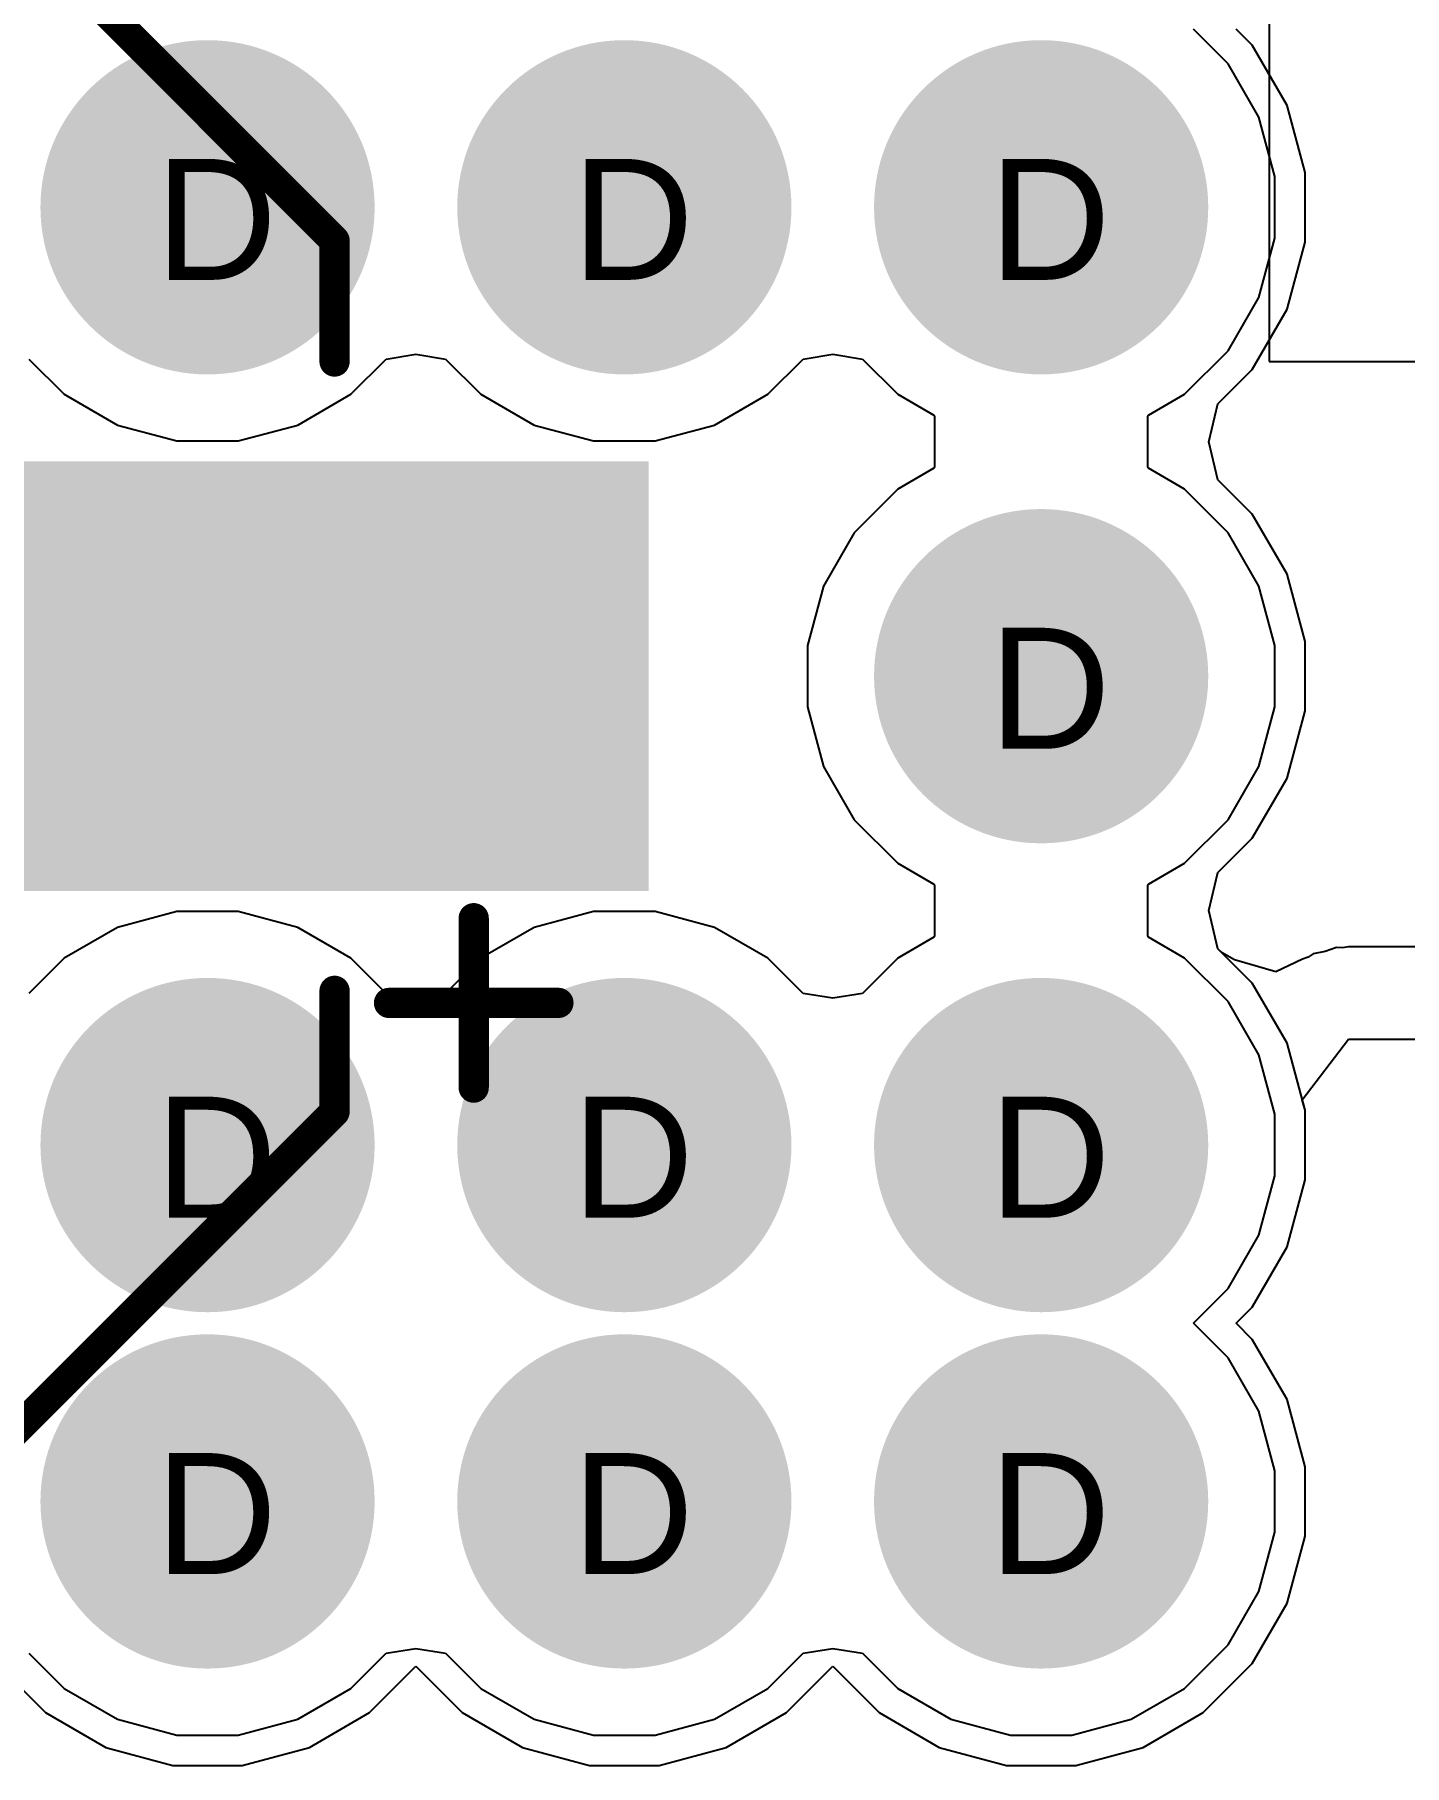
# Model space of a CAD drawing. Header units: inches. Extents: x 0 to 5379, y 0 to 5429.
# Drawn here: x 91.72 to 97.47, y 156.64 to 163.91 of the extents above; entities that cross this region are included whole.
import ezdxf

# ---------------------------------------------------------------- set-up
doc = ezdxf.new("R2010")
doc.units = ezdxf.units.IN
for name, color, linetype in [('Bottom Layer', 5, 'Continuous'), ('Bottom Solder', 6, 'Continuous'), ('Drill Drawing', 1, 'Continuous'), ('GND01', 16, 'Continuous'), ('GND02', 76, 'Continuous'), ('PWR', 156, 'Continuous'), ('SIG 01', 90, 'Continuous'), ('Top Layer', 1, 'Continuous'), ('Top Overlay', 2, 'Continuous'), ('Top Paste', 8, 'Continuous'), ('Top Solder', 216, 'Continuous'), ('Via Holes', 16, 'Continuous')]:
    doc.layers.add(name, color=color, linetype=linetype)
doc.styles.add('Arial', font='', dxfattribs={"height": 0.2})
doc.styles.get('Arial').set_extended_font_data('Arial')

# ---------------------------------------------------------------- blocks, each defined once
blk = doc.blocks.new('RVT1H470M0607_1082')
at = {"layer": 'Top Layer'}
for points in [[(-4.55, 0.8), (-1.05, 0.8), (-1.05, -0.8), (-4.55, -0.8)], [(1.05, 0.8), (4.55, 0.8), (4.55, -0.8), (1.05, -0.8)]]:
    blk.add_hatch(color=1, dxfattribs=at).paths.add_polyline_path(points)
at = {"layer": 'Top Paste'}
for points in [[(-4.55, 0.8), (-1.05, 0.8), (-1.05, -0.8), (-4.55, -0.8)], [(1.05, 0.8), (4.55, 0.8), (4.55, -0.8), (1.05, -0.8)]]:
    blk.add_hatch(color=8, dxfattribs=at).paths.add_polyline_path(points)
at = {"layer": 'Top Solder'}
for points in [[(-4.6516, 0.9016), (-0.9484, 0.9016), (-0.9484, -0.9016), (-4.6516, -0.9016)], [(0.9484, 0.9016), (4.6516, 0.9016), (4.6516, -0.9016), (0.9484, -0.9016)]]:
    blk.add_hatch(color=216, dxfattribs=at).paths.add_polyline_path(points)
at = {"layer": 'Top Overlay'}
for points in [[(-1.8348, 3.3274, 0.127, 0.127, 0), (-3.3334, 1.8288, 0.127, 0.127, 0)], [(3.3214, 3.3274, 0.127, 0.127, 0), (-1.8348, 3.3274, 0.127, 0.127, 0)], [(3.3214, 3.3274, 0.127, 0.127, 0), (3.3214, 1.1684, 0.127, 0.127, 0)], [(-3.3334, 1.8288, 0.127, 0.127, 0), (-3.3334, 1.3208, 0.127, 0.127, 0)], [(-3.9176, 1.7272, 0.127, 0.127, 0), (-3.9176, 1.016, 0.127, 0.127, 0)], [(-3.562, 1.3716, 0.127, 0.127, 0), (-4.2732, 1.3716, 0.127, 0.127, 0)], [(3.3214, -1.1684, 0.127, 0.127, 0), (3.3214, -3.3274, 0.127, 0.127, 0)], [(-3.3334, -1.3208, 0.127, 0.127, 0), (-3.3334, -1.8288, 0.127, 0.127, 0)], [(-1.8348, -3.3274, 0.127, 0.127, 0), (-3.3334, -1.8288, 0.127, 0.127, 0)], [(3.3214, -3.3274, 0.127, 0.127, 0), (-1.8348, -3.3274, 0.127, 0.127, 0)]]:
    blk.add_lwpolyline(points, format="xyseb", dxfattribs=at)
for points in [[(-1.8665, 3.3274, 0.0635, 0.0635, 1), (-1.803, 3.3274, 0.0635, 0.0635, 1)], [(-1.8665, 3.3274, 0.0635, 0.0635, 1), (-1.803, 3.3274, 0.0635, 0.0635, 1)], [(3.2897, 3.3274, 0.0635, 0.0635, 1), (3.3532, 3.3274, 0.0635, 0.0635, 1)], [(3.2897, 3.3274, 0.0635, 0.0635, 1), (3.3532, 3.3274, 0.0635, 0.0635, 1)], [(-3.3651, 1.8288, 0.0635, 0.0635, 1), (-3.3016, 1.8288, 0.0635, 0.0635, 1)], [(-3.3651, 1.8288, 0.0635, 0.0635, 1), (-3.3016, 1.8288, 0.0635, 0.0635, 1)], [(-3.9493, 1.7272, 0.0635, 0.0635, 1), (-3.8858, 1.7272, 0.0635, 0.0635, 1)], [(-4.3049, 1.3716, 0.0635, 0.0635, 1), (-4.2414, 1.3716, 0.0635, 0.0635, 1)], [(-3.5937, 1.3716, 0.0635, 0.0635, 1), (-3.5302, 1.3716, 0.0635, 0.0635, 1)], [(-3.3651, 1.3208, 0.0635, 0.0635, 1), (-3.3016, 1.3208, 0.0635, 0.0635, 1)], [(3.2897, 1.1684, 0.0635, 0.0635, 1), (3.3532, 1.1684, 0.0635, 0.0635, 1)], [(-3.9493, 1.016, 0.0635, 0.0635, 1), (-3.8858, 1.016, 0.0635, 0.0635, 1)], [(3.2897, -1.1684, 0.0635, 0.0635, 1), (3.3532, -1.1684, 0.0635, 0.0635, 1)], [(-3.3651, -1.3208, 0.0635, 0.0635, 1), (-3.3016, -1.3208, 0.0635, 0.0635, 1)], [(-3.3651, -1.8288, 0.0635, 0.0635, 1), (-3.3016, -1.8288, 0.0635, 0.0635, 1)], [(-3.3651, -1.8288, 0.0635, 0.0635, 1), (-3.3016, -1.8288, 0.0635, 0.0635, 1)], [(-1.8665, -3.3274, 0.0635, 0.0635, 1), (-1.803, -3.3274, 0.0635, 0.0635, 1)], [(-1.8665, -3.3274, 0.0635, 0.0635, 1), (-1.803, -3.3274, 0.0635, 0.0635, 1)], [(3.2897, -3.3274, 0.0635, 0.0635, 1), (3.3532, -3.3274, 0.0635, 0.0635, 1)], [(3.2897, -3.3274, 0.0635, 0.0635, 1), (3.3532, -3.3274, 0.0635, 0.0635, 1)]]:
    blk.add_lwpolyline(points, format="xyseb", close=True, dxfattribs=at)

msp = doc.modelspace()

# ---------------------------------------------------------------- hatches: boundary and pattern name
at = {"layer": 'Bottom Layer'}
h = msp.add_hatch(color=5, dxfattribs=at)
edge = h.paths.add_edge_path()
edge.add_arc((92.4437, 163.1822), 0.6, 0, 360)
h = msp.add_hatch(color=5, dxfattribs=at)
edge = h.paths.add_edge_path()
edge.add_arc((94.1937, 163.1822), 0.6, 0, 360)
h = msp.add_hatch(color=5, dxfattribs=at)
edge = h.paths.add_edge_path()
edge.add_arc((95.9437, 163.1822), 0.6, 0, 360)
h = msp.add_hatch(color=5, dxfattribs=at)
edge = h.paths.add_edge_path()
edge.add_arc((95.9437, 161.2138), 0.6, 0, 360)
h = msp.add_hatch(color=5, dxfattribs=at)
edge = h.paths.add_edge_path()
edge.add_arc((92.4437, 159.2454), 0.6, 0, 360)
h = msp.add_hatch(color=5, dxfattribs=at)
edge = h.paths.add_edge_path()
edge.add_arc((94.1937, 159.2454), 0.6, 0, 360)
h = msp.add_hatch(color=5, dxfattribs=at)
edge = h.paths.add_edge_path()
edge.add_arc((95.9437, 159.2454), 0.6, 0, 360)
h = msp.add_hatch(color=5, dxfattribs=at)
edge = h.paths.add_edge_path()
edge.add_arc((92.4437, 157.7494), 0.6, 0, 360)
h = msp.add_hatch(color=5, dxfattribs=at)
edge = h.paths.add_edge_path()
edge.add_arc((94.1937, 157.7494), 0.6, 0, 360)
h = msp.add_hatch(color=5, dxfattribs=at)
edge = h.paths.add_edge_path()
edge.add_arc((95.9437, 157.7494), 0.6, 0, 360)
at = {"layer": 'Bottom Solder'}
h = msp.add_hatch(color=6, dxfattribs=at)
edge = h.paths.add_edge_path()
edge.add_arc((92.4437, 163.1822), 0.7016, 0, 360)
h = msp.add_hatch(color=6, dxfattribs=at)
edge = h.paths.add_edge_path()
edge.add_arc((94.1937, 163.1822), 0.7016, 0, 360)
h = msp.add_hatch(color=6, dxfattribs=at)
edge = h.paths.add_edge_path()
edge.add_arc((95.9437, 163.1822), 0.7016, 0, 360)
h = msp.add_hatch(color=6, dxfattribs=at)
edge = h.paths.add_edge_path()
edge.add_arc((95.9437, 161.2138), 0.7016, 0, 360)
h = msp.add_hatch(color=6, dxfattribs=at)
edge = h.paths.add_edge_path()
edge.add_arc((92.4437, 159.2454), 0.7016, 0, 360)
h = msp.add_hatch(color=6, dxfattribs=at)
edge = h.paths.add_edge_path()
edge.add_arc((94.1937, 159.2454), 0.7016, 0, 360)
h = msp.add_hatch(color=6, dxfattribs=at)
edge = h.paths.add_edge_path()
edge.add_arc((95.9437, 159.2454), 0.7016, 0, 360)
h = msp.add_hatch(color=6, dxfattribs=at)
edge = h.paths.add_edge_path()
edge.add_arc((92.4437, 157.7494), 0.7016, 0, 360)
h = msp.add_hatch(color=6, dxfattribs=at)
edge = h.paths.add_edge_path()
edge.add_arc((94.1937, 157.7494), 0.7016, 0, 360)
h = msp.add_hatch(color=6, dxfattribs=at)
edge = h.paths.add_edge_path()
edge.add_arc((95.9437, 157.7494), 0.7016, 0, 360)
at = {"layer": 'GND01'}
h = msp.add_hatch(color=16, dxfattribs=at)
edge = h.paths.add_edge_path()
edge.add_arc((92.4437, 163.1822), 0.6, 0, 360)
h = msp.add_hatch(color=16, dxfattribs=at)
edge = h.paths.add_edge_path()
edge.add_arc((94.1937, 163.1822), 0.6, 0, 360)
h = msp.add_hatch(color=16, dxfattribs=at)
edge = h.paths.add_edge_path()
edge.add_arc((95.9437, 163.1822), 0.6, 0, 360)
h = msp.add_hatch(color=16, dxfattribs=at)
edge = h.paths.add_edge_path()
edge.add_arc((95.9437, 161.2138), 0.6, 0, 360)
h = msp.add_hatch(color=16, dxfattribs=at)
edge = h.paths.add_edge_path()
edge.add_arc((92.4437, 159.2454), 0.6, 0, 360)
h = msp.add_hatch(color=16, dxfattribs=at)
edge = h.paths.add_edge_path()
edge.add_arc((94.1937, 159.2454), 0.6, 0, 360)
h = msp.add_hatch(color=16, dxfattribs=at)
edge = h.paths.add_edge_path()
edge.add_arc((95.9437, 159.2454), 0.6, 0, 360)
h = msp.add_hatch(color=16, dxfattribs=at)
edge = h.paths.add_edge_path()
edge.add_arc((92.4437, 157.7494), 0.6, 0, 360)
h = msp.add_hatch(color=16, dxfattribs=at)
edge = h.paths.add_edge_path()
edge.add_arc((94.1937, 157.7494), 0.6, 0, 360)
h = msp.add_hatch(color=16, dxfattribs=at)
edge = h.paths.add_edge_path()
edge.add_arc((95.9437, 157.7494), 0.6, 0, 360)
at = {"layer": 'GND02'}
h = msp.add_hatch(color=76, dxfattribs=at)
edge = h.paths.add_edge_path()
edge.add_arc((92.4437, 163.1822), 0.6, 0, 360)
h = msp.add_hatch(color=76, dxfattribs=at)
edge = h.paths.add_edge_path()
edge.add_arc((94.1937, 163.1822), 0.6, 0, 360)
h = msp.add_hatch(color=76, dxfattribs=at)
edge = h.paths.add_edge_path()
edge.add_arc((95.9437, 163.1822), 0.6, 0, 360)
h = msp.add_hatch(color=76, dxfattribs=at)
edge = h.paths.add_edge_path()
edge.add_arc((95.9437, 161.2138), 0.6, 0, 360)
h = msp.add_hatch(color=76, dxfattribs=at)
edge = h.paths.add_edge_path()
edge.add_arc((92.4437, 159.2454), 0.6, 0, 360)
h = msp.add_hatch(color=76, dxfattribs=at)
edge = h.paths.add_edge_path()
edge.add_arc((94.1937, 159.2454), 0.6, 0, 360)
h = msp.add_hatch(color=76, dxfattribs=at)
edge = h.paths.add_edge_path()
edge.add_arc((95.9437, 159.2454), 0.6, 0, 360)
h = msp.add_hatch(color=76, dxfattribs=at)
edge = h.paths.add_edge_path()
edge.add_arc((92.4437, 157.7494), 0.6, 0, 360)
h = msp.add_hatch(color=76, dxfattribs=at)
edge = h.paths.add_edge_path()
edge.add_arc((94.1937, 157.7494), 0.6, 0, 360)
h = msp.add_hatch(color=76, dxfattribs=at)
edge = h.paths.add_edge_path()
edge.add_arc((95.9437, 157.7494), 0.6, 0, 360)
at = {"layer": 'PWR'}
h = msp.add_hatch(color=156, dxfattribs=at)
edge = h.paths.add_edge_path()
edge.add_arc((92.4437, 163.1822), 0.6, 0, 360)
h = msp.add_hatch(color=156, dxfattribs=at)
edge = h.paths.add_edge_path()
edge.add_arc((94.1937, 163.1822), 0.6, 0, 360)
h = msp.add_hatch(color=156, dxfattribs=at)
edge = h.paths.add_edge_path()
edge.add_arc((95.9437, 163.1822), 0.6, 0, 360)
h = msp.add_hatch(color=156, dxfattribs=at)
edge = h.paths.add_edge_path()
edge.add_arc((95.9437, 161.2138), 0.6, 0, 360)
h = msp.add_hatch(color=156, dxfattribs=at)
edge = h.paths.add_edge_path()
edge.add_arc((92.4437, 159.2454), 0.6, 0, 360)
h = msp.add_hatch(color=156, dxfattribs=at)
edge = h.paths.add_edge_path()
edge.add_arc((94.1937, 159.2454), 0.6, 0, 360)
h = msp.add_hatch(color=156, dxfattribs=at)
edge = h.paths.add_edge_path()
edge.add_arc((95.9437, 159.2454), 0.6, 0, 360)
h = msp.add_hatch(color=156, dxfattribs=at)
edge = h.paths.add_edge_path()
edge.add_arc((92.4437, 157.7494), 0.6, 0, 360)
h = msp.add_hatch(color=156, dxfattribs=at)
edge = h.paths.add_edge_path()
edge.add_arc((94.1937, 157.7494), 0.6, 0, 360)
h = msp.add_hatch(color=156, dxfattribs=at)
edge = h.paths.add_edge_path()
edge.add_arc((95.9437, 157.7494), 0.6, 0, 360)
at = {"layer": 'SIG 01'}
h = msp.add_hatch(color=90, dxfattribs=at)
edge = h.paths.add_edge_path()
edge.add_arc((92.4437, 163.1822), 0.6, 0, 360)
h = msp.add_hatch(color=90, dxfattribs=at)
edge = h.paths.add_edge_path()
edge.add_arc((94.1937, 163.1822), 0.6, 0, 360)
h = msp.add_hatch(color=90, dxfattribs=at)
edge = h.paths.add_edge_path()
edge.add_arc((95.9437, 163.1822), 0.6, 0, 360)
h = msp.add_hatch(color=90, dxfattribs=at)
edge = h.paths.add_edge_path()
edge.add_arc((95.9437, 161.2138), 0.6, 0, 360)
h = msp.add_hatch(color=90, dxfattribs=at)
edge = h.paths.add_edge_path()
edge.add_arc((92.4437, 159.2454), 0.6, 0, 360)
h = msp.add_hatch(color=90, dxfattribs=at)
edge = h.paths.add_edge_path()
edge.add_arc((94.1937, 159.2454), 0.6, 0, 360)
h = msp.add_hatch(color=90, dxfattribs=at)
edge = h.paths.add_edge_path()
edge.add_arc((95.9437, 159.2454), 0.6, 0, 360)
h = msp.add_hatch(color=90, dxfattribs=at)
edge = h.paths.add_edge_path()
edge.add_arc((92.4437, 157.7494), 0.6, 0, 360)
h = msp.add_hatch(color=90, dxfattribs=at)
edge = h.paths.add_edge_path()
edge.add_arc((94.1937, 157.7494), 0.6, 0, 360)
h = msp.add_hatch(color=90, dxfattribs=at)
edge = h.paths.add_edge_path()
edge.add_arc((95.9437, 157.7494), 0.6, 0, 360)
at = {"layer": 'Top Layer'}
h = msp.add_hatch(color=1, dxfattribs=at)
edge = h.paths.add_edge_path()
edge.add_arc((92.4437, 163.1822), 0.6, 0, 360)
h = msp.add_hatch(color=1, dxfattribs=at)
edge = h.paths.add_edge_path()
edge.add_arc((94.1937, 163.1822), 0.6, 0, 360)
h = msp.add_hatch(color=1, dxfattribs=at)
edge = h.paths.add_edge_path()
edge.add_arc((95.9437, 163.1822), 0.6, 0, 360)
h = msp.add_hatch(color=1, dxfattribs=at)
edge = h.paths.add_edge_path()
edge.add_arc((95.9437, 161.2138), 0.6, 0, 360)
h = msp.add_hatch(color=1, dxfattribs=at)
edge = h.paths.add_edge_path()
edge.add_arc((92.4437, 159.2454), 0.6, 0, 360)
h = msp.add_hatch(color=1, dxfattribs=at)
edge = h.paths.add_edge_path()
edge.add_arc((94.1937, 159.2454), 0.6, 0, 360)
h = msp.add_hatch(color=1, dxfattribs=at)
edge = h.paths.add_edge_path()
edge.add_arc((95.9437, 159.2454), 0.6, 0, 360)
h = msp.add_hatch(color=1, dxfattribs=at)
edge = h.paths.add_edge_path()
edge.add_arc((92.4437, 157.7494), 0.6, 0, 360)
h = msp.add_hatch(color=1, dxfattribs=at)
edge = h.paths.add_edge_path()
edge.add_arc((94.1937, 157.7494), 0.6, 0, 360)
h = msp.add_hatch(color=1, dxfattribs=at)
edge = h.paths.add_edge_path()
edge.add_arc((95.9437, 157.7494), 0.6, 0, 360)
at = {"layer": 'Top Solder'}
h = msp.add_hatch(color=216, dxfattribs=at)
edge = h.paths.add_edge_path()
edge.add_arc((92.4437, 163.1822), 0.7016, 0, 360)
h = msp.add_hatch(color=216, dxfattribs=at)
edge = h.paths.add_edge_path()
edge.add_arc((94.1937, 163.1822), 0.7016, 0, 360)
h = msp.add_hatch(color=216, dxfattribs=at)
edge = h.paths.add_edge_path()
edge.add_arc((95.9437, 163.1822), 0.7016, 0, 360)
h = msp.add_hatch(color=216, dxfattribs=at)
edge = h.paths.add_edge_path()
edge.add_arc((95.9437, 161.2138), 0.7016, 0, 360)
h = msp.add_hatch(color=216, dxfattribs=at)
edge = h.paths.add_edge_path()
edge.add_arc((92.4437, 159.2454), 0.7016, 0, 360)
h = msp.add_hatch(color=216, dxfattribs=at)
edge = h.paths.add_edge_path()
edge.add_arc((94.1937, 159.2454), 0.7016, 0, 360)
h = msp.add_hatch(color=216, dxfattribs=at)
edge = h.paths.add_edge_path()
edge.add_arc((95.9437, 159.2454), 0.7016, 0, 360)
h = msp.add_hatch(color=216, dxfattribs=at)
edge = h.paths.add_edge_path()
edge.add_arc((92.4437, 157.7494), 0.7016, 0, 360)
h = msp.add_hatch(color=216, dxfattribs=at)
edge = h.paths.add_edge_path()
edge.add_arc((94.1937, 157.7494), 0.7016, 0, 360)
h = msp.add_hatch(color=216, dxfattribs=at)
edge = h.paths.add_edge_path()
edge.add_arc((95.9437, 157.7494), 0.7016, 0, 360)
at = {"layer": 'Via Holes'}
h = msp.add_hatch(color=7, dxfattribs=at)
edge = h.paths.add_edge_path()
edge.add_arc((92.4437, 163.1822), 0.35, 0, 360)
h = msp.add_hatch(color=7, dxfattribs=at)
edge = h.paths.add_edge_path()
edge.add_arc((94.1937, 163.1822), 0.35, 0, 360)
h = msp.add_hatch(color=7, dxfattribs=at)
edge = h.paths.add_edge_path()
edge.add_arc((95.9437, 163.1822), 0.35, 0, 360)
h = msp.add_hatch(color=7, dxfattribs=at)
edge = h.paths.add_edge_path()
edge.add_arc((95.9437, 161.2138), 0.35, 0, 360)
h = msp.add_hatch(color=7, dxfattribs=at)
edge = h.paths.add_edge_path()
edge.add_arc((92.4437, 159.2454), 0.35, 0, 360)
h = msp.add_hatch(color=7, dxfattribs=at)
edge = h.paths.add_edge_path()
edge.add_arc((94.1937, 159.2454), 0.35, 0, 360)
h = msp.add_hatch(color=7, dxfattribs=at)
edge = h.paths.add_edge_path()
edge.add_arc((95.9437, 159.2454), 0.35, 0, 360)
h = msp.add_hatch(color=7, dxfattribs=at)
edge = h.paths.add_edge_path()
edge.add_arc((92.4437, 157.7494), 0.35, 0, 360)
h = msp.add_hatch(color=7, dxfattribs=at)
edge = h.paths.add_edge_path()
edge.add_arc((94.1937, 157.7494), 0.35, 0, 360)
h = msp.add_hatch(color=7, dxfattribs=at)
edge = h.paths.add_edge_path()
edge.add_arc((95.9437, 157.7494), 0.35, 0, 360)

# ---------------------------------------------------------------- linework, layer by layer
at = {"layer": 'GND01'}
for p, q in [((96.8303, 163.8625), (96.7626, 163.9302)), ((96.9762, 163.6099), (96.8303, 163.8625)), ((97.0517, 163.3281), (96.9762, 163.6099)), ((97.0517, 163.0363), (97.0517, 163.3281)), ((96.9762, 162.7545), (97.0517, 163.0363)), ((96.8303, 162.5019), (96.9762, 162.7545)), ((96.6862, 162.3578), (96.8303, 162.5019)), ((96.6476, 162.198), (96.6862, 162.3578)), ((96.6862, 162.0382), (96.6476, 162.198)), ((96.8303, 161.8941), (96.6862, 162.0382)), ((96.9762, 161.6415), (96.8303, 161.8941)), ((97.0517, 161.3597), (96.9762, 161.6415)), ((97.0517, 161.0679), (97.0517, 161.3597)), ((96.9762, 160.7861), (97.0517, 161.0679)), ((96.8303, 160.5335), (96.9762, 160.7861)), ((96.6862, 160.3894), (96.8303, 160.5335)), ((96.6476, 160.2296), (96.6862, 160.3894)), ((96.6862, 160.0698), (96.6476, 160.2296)), ((96.8303, 159.9257), (96.6862, 160.0698)), ((96.9762, 159.6731), (96.8303, 159.9257)), ((97.0517, 159.3913), (96.9762, 159.6731)), ((97.0517, 159.0995), (97.0517, 159.3913)), ((96.9762, 158.8177), (97.0517, 159.0995)), ((96.8303, 158.5651), (96.9762, 158.8177)), ((96.7626, 158.4974), (96.8303, 158.5651)), ((96.8303, 158.4297), (96.7626, 158.4974)), ((96.9762, 158.1771), (96.8303, 158.4297)), ((97.0517, 157.8953), (96.9762, 158.1771)), ((97.0517, 157.6035), (97.0517, 157.8953)), ((96.9762, 157.3217), (97.0517, 157.6035)), ((96.8303, 157.0691), (96.9762, 157.3217)), ((91.5687, 157.0574), (91.7634, 156.8628)), ((93.124, 156.8628), (93.3187, 157.0574)), ((93.3187, 157.0574), (93.5134, 156.8628)), ((94.874, 156.8628), (95.0687, 157.0574)), ((95.0687, 157.0574), (95.2634, 156.8628)), ((96.624, 156.8628), (96.8303, 157.0691)), ((91.7634, 156.8628), (92.016, 156.7169)), ((92.8714, 156.7169), (93.124, 156.8628)), ((93.5134, 156.8628), (93.766, 156.7169)), ((94.6214, 156.7169), (94.874, 156.8628)), ((95.2634, 156.8628), (95.516, 156.7169)), ((96.3714, 156.7169), (96.624, 156.8628)), ((92.016, 156.7169), (92.2978, 156.6414)), ((92.5896, 156.6414), (92.8714, 156.7169)), ((93.766, 156.7169), (94.0478, 156.6414)), ((94.3396, 156.6414), (94.6214, 156.7169)), ((95.516, 156.7169), (95.7978, 156.6414)), ((96.0896, 156.6414), (96.3714, 156.7169)), ((92.2978, 156.6414), (92.5896, 156.6414)), ((94.0478, 156.6414), (94.3396, 156.6414)), ((95.7978, 156.6414), (96.0896, 156.6414))]:
    msp.add_line(p, q, dxfattribs=at)
at = {"layer": 'GND02'}
for p, q in [((96.8303, 163.8625), (96.7626, 163.9302)), ((96.9762, 163.6099), (96.8303, 163.8625)), ((97.0517, 163.3281), (96.9762, 163.6099)), ((97.0517, 163.0363), (97.0517, 163.3281)), ((96.9762, 162.7545), (97.0517, 163.0363)), ((96.8303, 162.5019), (96.9762, 162.7545)), ((96.6862, 162.3578), (96.8303, 162.5019)), ((96.6476, 162.198), (96.6862, 162.3578)), ((96.6862, 162.0382), (96.6476, 162.198)), ((96.8303, 161.8941), (96.6862, 162.0382)), ((96.9762, 161.6415), (96.8303, 161.8941)), ((97.0517, 161.3597), (96.9762, 161.6415)), ((97.0517, 161.0679), (97.0517, 161.3597)), ((96.9762, 160.7861), (97.0517, 161.0679)), ((96.8303, 160.5335), (96.9762, 160.7861)), ((96.6862, 160.3894), (96.8303, 160.5335)), ((96.6476, 160.2296), (96.6862, 160.3894)), ((96.6862, 160.0698), (96.6476, 160.2296)), ((96.8303, 159.9257), (96.6862, 160.0698)), ((96.9762, 159.6731), (96.8303, 159.9257)), ((97.0517, 159.3913), (96.9762, 159.6731)), ((97.0517, 159.0995), (97.0517, 159.3913)), ((96.9762, 158.8177), (97.0517, 159.0995)), ((96.8303, 158.5651), (96.9762, 158.8177)), ((96.7626, 158.4974), (96.8303, 158.5651)), ((96.8303, 158.4297), (96.7626, 158.4974)), ((96.9762, 158.1771), (96.8303, 158.4297)), ((97.0517, 157.8953), (96.9762, 158.1771)), ((97.0517, 157.6035), (97.0517, 157.8953)), ((96.9762, 157.3217), (97.0517, 157.6035)), ((96.8303, 157.0691), (96.9762, 157.3217)), ((91.5687, 157.0574), (91.7634, 156.8628)), ((93.124, 156.8628), (93.3187, 157.0574)), ((93.3187, 157.0574), (93.5134, 156.8628)), ((94.874, 156.8628), (95.0687, 157.0574)), ((95.0687, 157.0574), (95.2634, 156.8628)), ((96.624, 156.8628), (96.8303, 157.0691)), ((91.7634, 156.8628), (92.016, 156.7169)), ((92.8714, 156.7169), (93.124, 156.8628)), ((93.5134, 156.8628), (93.766, 156.7169)), ((94.6214, 156.7169), (94.874, 156.8628)), ((95.2634, 156.8628), (95.516, 156.7169)), ((96.3714, 156.7169), (96.624, 156.8628)), ((92.016, 156.7169), (92.2978, 156.6414)), ((92.5896, 156.6414), (92.8714, 156.7169)), ((93.766, 156.7169), (94.0478, 156.6414)), ((94.3396, 156.6414), (94.6214, 156.7169)), ((95.516, 156.7169), (95.7978, 156.6414)), ((96.0896, 156.6414), (96.3714, 156.7169)), ((92.2978, 156.6414), (92.5896, 156.6414)), ((94.0478, 156.6414), (94.3396, 156.6414)), ((95.7978, 156.6414), (96.0896, 156.6414))]:
    msp.add_line(p, q, dxfattribs=at)
at = {"layer": 'PWR'}
for p, q in [((96.8303, 163.8625), (96.7626, 163.9302)), ((96.9762, 163.6099), (96.8303, 163.8625)), ((97.0517, 163.3281), (96.9762, 163.6099)), ((97.0517, 163.0363), (97.0517, 163.3281)), ((96.9762, 162.7545), (97.0517, 163.0363)), ((96.8303, 162.5019), (96.9762, 162.7545)), ((96.6862, 162.3578), (96.8303, 162.5019)), ((96.6476, 162.198), (96.6862, 162.3578)), ((96.6862, 162.0382), (96.6476, 162.198)), ((96.8303, 161.8941), (96.6862, 162.0382)), ((96.9762, 161.6415), (96.8303, 161.8941)), ((97.0517, 161.3597), (96.9762, 161.6415)), ((97.0517, 161.0679), (97.0517, 161.3597)), ((96.9762, 160.7861), (97.0517, 161.0679)), ((96.8303, 160.5335), (96.9762, 160.7861)), ((96.6862, 160.3894), (96.8303, 160.5335)), ((96.6476, 160.2296), (96.6862, 160.3894)), ((96.6862, 160.0698), (96.6476, 160.2296)), ((96.7033, 160.0527), (96.6862, 160.0698)), ((97.184, 160.0749), (97.1359, 160.0586)), ((97.2095, 160.0733), (97.184, 160.0749)), ((97.2347, 160.0783), (97.2095, 160.0733)), ((130.4433, 160.0783), (97.2347, 160.0783)), ((96.7562, 160.0227), (96.7033, 160.0527)), ((96.9295, 159.9732), (96.7562, 160.0227)), ((97.0404, 160.0262), (96.9295, 159.9732)), ((97.0647, 160.0344), (97.0404, 160.0262)), ((97.086, 160.0487), (97.0647, 160.0344)), ((97.1359, 160.0586), (97.086, 160.0487)), ((97.0398, 159.4358), (97.2347, 159.6898)), ((97.2347, 159.6898), (130.4433, 159.6898)), ((97.0517, 159.3913), (97.0398, 159.4358)), ((97.0517, 159.0995), (97.0517, 159.3913)), ((96.9762, 158.8177), (97.0517, 159.0995)), ((96.8303, 158.5651), (96.9762, 158.8177)), ((96.7626, 158.4974), (96.8303, 158.5651)), ((96.8303, 158.4297), (96.7626, 158.4974)), ((96.9762, 158.1771), (96.8303, 158.4297)), ((97.0517, 157.8953), (96.9762, 158.1771)), ((97.0517, 157.6035), (97.0517, 157.8953)), ((96.9762, 157.3217), (97.0517, 157.6035)), ((96.8303, 157.0691), (96.9762, 157.3217)), ((91.5687, 157.0574), (91.7634, 156.8628)), ((93.124, 156.8628), (93.3187, 157.0574)), ((93.3187, 157.0574), (93.5134, 156.8628)), ((94.874, 156.8628), (95.0687, 157.0574)), ((95.0687, 157.0574), (95.2634, 156.8628)), ((96.624, 156.8628), (96.8303, 157.0691)), ((91.7634, 156.8628), (92.016, 156.7169)), ((92.8714, 156.7169), (93.124, 156.8628)), ((93.5134, 156.8628), (93.766, 156.7169)), ((94.6214, 156.7169), (94.874, 156.8628)), ((95.2634, 156.8628), (95.516, 156.7169)), ((96.3714, 156.7169), (96.624, 156.8628)), ((92.016, 156.7169), (92.2978, 156.6414)), ((92.5896, 156.6414), (92.8714, 156.7169)), ((93.766, 156.7169), (94.0478, 156.6414)), ((94.3396, 156.6414), (94.6214, 156.7169)), ((95.516, 156.7169), (95.7978, 156.6414)), ((96.0896, 156.6414), (96.3714, 156.7169)), ((92.2978, 156.6414), (92.5896, 156.6414)), ((94.0478, 156.6414), (94.3396, 156.6414)), ((95.7978, 156.6414), (96.0896, 156.6414))]:
    msp.add_line(p, q, dxfattribs=at)
at = {"layer": 'SIG 01'}
for p, q in [((96.7287, 163.7845), (96.583, 163.9302)), ((96.8578, 163.5608), (96.7287, 163.7845)), ((96.9247, 163.3113), (96.8578, 163.5608)), ((96.9247, 163.053), (96.9247, 163.3113)), ((96.8578, 162.8035), (96.9247, 163.053)), ((96.7287, 162.5799), (96.8578, 162.8035)), ((91.6933, 162.5452), (91.8413, 162.3972)), ((93.046, 162.3972), (93.1941, 162.5452)), ((93.1941, 162.5452), (93.3187, 162.5653)), ((93.3187, 162.5653), (93.4433, 162.5452)), ((93.4433, 162.5452), (93.5913, 162.3972)), ((94.796, 162.3972), (94.9441, 162.5452)), ((94.9441, 162.5452), (95.0687, 162.5653)), ((95.0687, 162.5653), (95.1933, 162.5452)), ((95.1933, 162.5452), (95.3413, 162.3972)), ((96.546, 162.3972), (96.7287, 162.5799)), ((91.8413, 162.3972), (92.065, 162.2681)), ((92.8223, 162.2681), (93.046, 162.3972)), ((93.5913, 162.3972), (93.815, 162.2681)), ((94.5723, 162.2681), (94.796, 162.3972)), ((95.3413, 162.3972), (95.4933, 162.3095)), ((96.3941, 162.3095), (96.546, 162.3972)), ((92.065, 162.2681), (92.3145, 162.2012)), ((92.5728, 162.2012), (92.8223, 162.2681)), ((93.815, 162.2681), (94.0645, 162.2012)), ((94.3228, 162.2012), (94.5723, 162.2681)), ((95.4933, 162.3095), (95.4956, 162.3036)), ((95.4956, 162.3036), (95.4956, 162.0924)), ((96.3918, 162.3036), (96.3941, 162.3095)), ((96.3918, 162.0924), (96.3918, 162.3036)), ((92.3145, 162.2012), (92.5728, 162.2012)), ((94.0645, 162.2012), (94.3228, 162.2012)), ((95.4933, 162.0865), (95.3413, 161.9988)), ((95.4956, 162.0924), (95.4933, 162.0865)), ((96.3941, 162.0865), (96.3918, 162.0924)), ((96.546, 161.9988), (96.3941, 162.0865)), ((95.3413, 161.9988), (95.1587, 161.8161)), ((96.7287, 161.8161), (96.546, 161.9988)), ((95.1587, 161.8161), (95.0295, 161.5924)), ((96.8578, 161.5924), (96.7287, 161.8161)), ((95.0295, 161.5924), (94.9627, 161.3429)), ((96.9247, 161.3429), (96.8578, 161.5924)), ((94.9627, 161.3429), (94.9627, 161.0846)), ((96.9247, 161.0846), (96.9247, 161.3429)), ((94.9627, 161.0846), (95.0295, 160.8351)), ((96.8578, 160.8351), (96.9247, 161.0846)), ((95.0295, 160.8351), (95.1587, 160.6114)), ((96.7287, 160.6114), (96.8578, 160.8351)), ((95.1587, 160.6114), (95.3413, 160.4288)), ((96.546, 160.4288), (96.7287, 160.6114)), ((95.3413, 160.4288), (95.4933, 160.3411)), ((96.3941, 160.3411), (96.546, 160.4288)), ((95.4933, 160.3411), (95.4956, 160.3352)), ((95.4956, 160.3352), (95.4956, 160.124)), ((96.3918, 160.3352), (96.3941, 160.3411)), ((96.3918, 160.124), (96.3918, 160.3352)), ((92.3145, 160.2264), (92.065, 160.1595)), ((92.5728, 160.2264), (92.3145, 160.2264)), ((92.8223, 160.1595), (92.5728, 160.2264)), ((94.0645, 160.2264), (93.815, 160.1595)), ((94.3228, 160.2264), (94.0645, 160.2264)), ((94.5723, 160.1595), (94.3228, 160.2264)), ((92.065, 160.1595), (91.8413, 160.0304)), ((93.046, 160.0304), (92.8223, 160.1595)), ((93.815, 160.1595), (93.5913, 160.0304)), ((94.796, 160.0304), (94.5723, 160.1595)), ((95.4933, 160.1181), (95.3413, 160.0304)), ((95.4956, 160.124), (95.4933, 160.1181)), ((96.3941, 160.1181), (96.3918, 160.124)), ((96.546, 160.0304), (96.3941, 160.1181)), ((91.8413, 160.0304), (91.6933, 159.8824)), ((93.1941, 159.8824), (93.046, 160.0304)), ((93.5913, 160.0304), (93.4433, 159.8824)), ((94.9441, 159.8824), (94.796, 160.0304)), ((95.3413, 160.0304), (95.1933, 159.8824)), ((96.7287, 159.8477), (96.546, 160.0304)), ((93.3187, 159.8623), (93.1941, 159.8824)), ((93.4433, 159.8824), (93.3187, 159.8623)), ((95.0687, 159.8623), (94.9441, 159.8824)), ((95.1933, 159.8824), (95.0687, 159.8623)), ((96.8578, 159.624), (96.7287, 159.8477)), ((96.9247, 159.3745), (96.8578, 159.624)), ((96.9247, 159.1162), (96.9247, 159.3745)), ((96.8578, 158.8667), (96.9247, 159.1162)), ((96.7287, 158.643), (96.8578, 158.8667)), ((96.583, 158.4974), (96.7287, 158.643)), ((96.7287, 158.3517), (96.583, 158.4974)), ((96.8578, 158.128), (96.7287, 158.3517)), ((96.9247, 157.8785), (96.8578, 158.128)), ((96.9247, 157.6202), (96.9247, 157.8785)), ((96.8578, 157.3707), (96.9247, 157.6202)), ((96.7287, 157.147), (96.8578, 157.3707)), ((91.6933, 157.1124), (91.8413, 156.9644)), ((93.046, 156.9644), (93.1941, 157.1124)), ((93.1941, 157.1124), (93.3187, 157.1325)), ((93.3187, 157.1325), (93.4433, 157.1124)), ((93.4433, 157.1124), (93.5913, 156.9644)), ((94.796, 156.9644), (94.9441, 157.1124)), ((94.9441, 157.1124), (95.0687, 157.1325)), ((95.0687, 157.1325), (95.1933, 157.1124)), ((95.1933, 157.1124), (95.3413, 156.9644)), ((96.546, 156.9644), (96.7287, 157.147)), ((91.8413, 156.9644), (92.065, 156.8352)), ((92.8223, 156.8352), (93.046, 156.9644)), ((93.5913, 156.9644), (93.815, 156.8352)), ((94.5723, 156.8352), (94.796, 156.9644)), ((95.3413, 156.9644), (95.565, 156.8352)), ((96.3223, 156.8352), (96.546, 156.9644)), ((92.065, 156.8352), (92.3145, 156.7684)), ((92.5728, 156.7684), (92.8223, 156.8352)), ((93.815, 156.8352), (94.0645, 156.7684)), ((94.3228, 156.7684), (94.5723, 156.8352)), ((95.565, 156.8352), (95.8145, 156.7684)), ((96.0728, 156.7684), (96.3223, 156.8352)), ((92.3145, 156.7684), (92.5728, 156.7684)), ((94.0645, 156.7684), (94.3228, 156.7684)), ((95.8145, 156.7684), (96.0728, 156.7684))]:
    msp.add_line(p, q, dxfattribs=at)
at = {"layer": 'Top Layer'}
for p, q in [((96.901, 167.2082), (96.901, 162.5346)), ((96.901, 162.5346), (98.8822, 162.5346))]:
    msp.add_line(p, q, dxfattribs=at)

# ---------------------------------------------------------------- block references
at = {"rotation": 180}
msp.add_blockref('RVT1H470M0607_1082', (89.6437, 161.2138), dxfattribs=at)

# ---------------------------------------------------------------- texts
at = {"layer": 'Drill Drawing', "style": 'Arial'}
for p in [(92.2236, 162.8775), (93.9736, 162.8775), (95.7236, 162.8775), (95.7236, 160.9091), (92.2236, 158.9407), (93.9736, 158.9407), (95.7236, 158.9407), (92.2236, 157.4447), (93.9736, 157.4447), (95.7236, 157.4447)]:
    msp.add_text('D', height=0.508, dxfattribs=at).set_placement(p)

doc.saveas('drawing.dxf')
